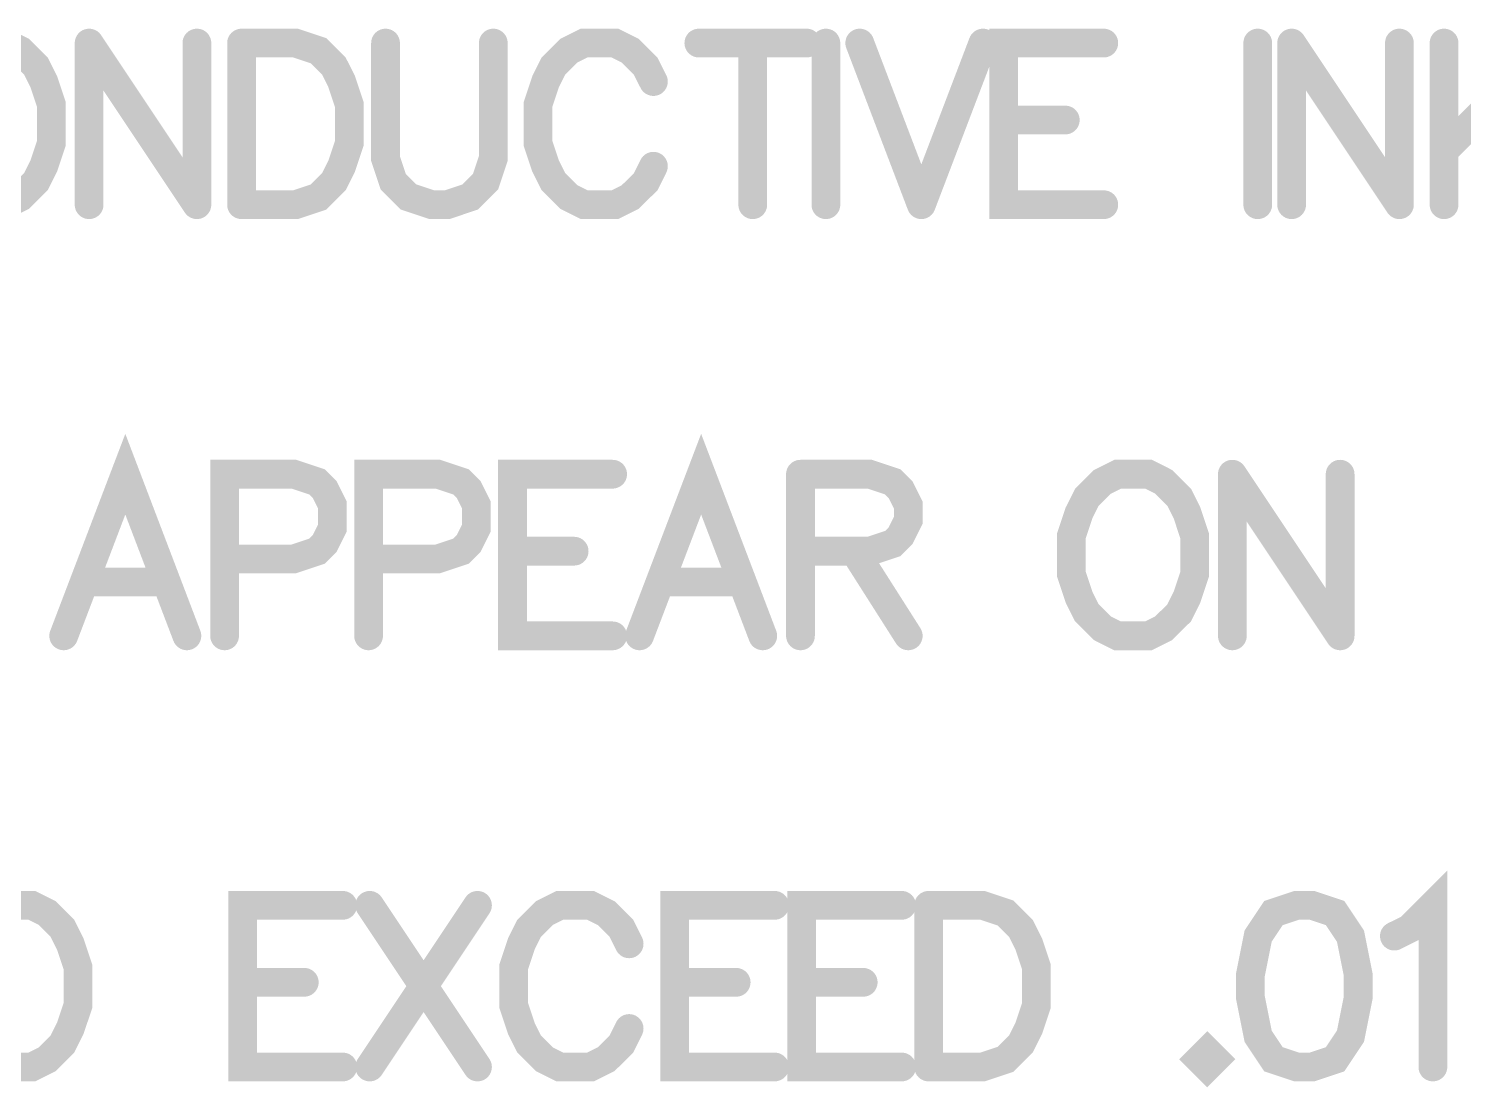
# Model space of a CAD drawing. Extents: x -9.8 to 23.3, y -7.1 to 14.3.
# Drawn here: x -5.0322 to -4.5331, y 3.3442 to 3.7125 of the extents above; entities that cross this region are included whole.
import ezdxf

# ---------------------------------------------------------------- set-up
doc = ezdxf.new("R2010")
doc.units = 0
doc.layers.add('2D_LINE_00', color=1, linetype='CONTINUOUS')

# ---------------------------------------------------------------- blocks, each defined once
blk = doc.blocks.new('SMOOTH_0$01')
at = {"const_width": 0.005}
blk.add_lwpolyline([(-0.0025, 0, 1), (0.0025, 0, 1)], format="xyb", close=True, dxfattribs=at)
blk = doc.blocks.new('DRAWING_522')
at = {"layer": '2D_LINE_00', "const_width": 0.01}
blk.add_lwpolyline([(0, 0), (-0.00536, -0.00268), (-0.01071, -0.00804), (-0.01339, -0.01339), (-0.01607, -0.02143), (-0.01607, -0.03482), (-0.01339, -0.04285), (-0.01071, -0.04821), (-0.00536, -0.05356), (0, -0.05624), (0.01071, -0.05624), (0.01607, -0.05356), (0.02142, -0.04821), (0.0241, -0.04285), (0.02678, -0.03482), (0.02678, -0.02143), (0.0241, -0.01339), (0.02142, -0.00804), (0.01607, -0.00268), (0.01071, 0), (0, 0)], dxfattribs=at)
at = {"layer": '2D_LINE_00'}
for p in [(0, 0), (0, 0), (0.01071, 0), (-0.00536, -0.00268), (0.01607, -0.00268), (-0.01071, -0.00804), (0.02142, -0.00804), (-0.01339, -0.01339), (0.0241, -0.01339), (-0.01607, -0.02143), (0.02678, -0.02143), (-0.01607, -0.03482), (0.02678, -0.03482), (-0.01339, -0.04285), (0.0241, -0.04285), (-0.01071, -0.04821), (0.02142, -0.04821), (-0.00536, -0.05356), (0.01607, -0.05356), (0, -0.05624), (0.01071, -0.05624)]:
    blk.add_blockref('SMOOTH_0$01', p, dxfattribs=at)
blk = doc.blocks.new('DRAWING_523')
at = {"layer": '2D_LINE_00', "const_width": 0.01}
blk.add_lwpolyline([(0, 0), (0, -0.05624)], dxfattribs=at)
at = {"layer": '2D_LINE_00'}
for p in [(0, 0), (0, -0.05624)]:
    blk.add_blockref('SMOOTH_0$01', p, dxfattribs=at)
blk = doc.blocks.new('DRAWING_524')
at = {"layer": '2D_LINE_00', "const_width": 0.01}
blk.add_lwpolyline([(0, 0), (0.03749, -0.05624)], dxfattribs=at)
at = {"layer": '2D_LINE_00'}
for p in [(0, 0), (0.03749, -0.05624)]:
    blk.add_blockref('SMOOTH_0$01', p, dxfattribs=at)
blk = doc.blocks.new('DRAWING_525')
at = {"layer": '2D_LINE_00', "const_width": 0.01}
blk.add_lwpolyline([(0, 0), (0, -0.05624)], dxfattribs=at)
at = {"layer": '2D_LINE_00'}
for p in [(0, 0), (0, -0.05624)]:
    blk.add_blockref('SMOOTH_0$01', p, dxfattribs=at)
blk = doc.blocks.new('DRAWING_526')
at = {"layer": '2D_LINE_00', "const_width": 0.01}
blk.add_lwpolyline([(0, 0), (0, -0.05624)], dxfattribs=at)
at = {"layer": '2D_LINE_00'}
for p in [(0, 0), (0, -0.05624)]:
    blk.add_blockref('SMOOTH_0$01', p, dxfattribs=at)
blk = doc.blocks.new('DRAWING_527')
at = {"layer": '2D_LINE_00', "const_width": 0.01}
blk.add_lwpolyline([(0, 0), (0.01874, 0), (0.02678, -0.00268), (0.03213, -0.00804), (0.03481, -0.01339), (0.03749, -0.02143), (0.03749, -0.03482), (0.03481, -0.04285), (0.03213, -0.04821), (0.02678, -0.05356), (0.01874, -0.05624), (0, -0.05624)], dxfattribs=at)
at = {"layer": '2D_LINE_00'}
for p in [(0, 0), (0.01874, 0), (0.02678, -0.00268), (0.03213, -0.00804), (0.03481, -0.01339), (0.03749, -0.02143), (0.03749, -0.03482), (0.03481, -0.04285), (0.03213, -0.04821), (0.02678, -0.05356), (0, -0.05624), (0.01874, -0.05624)]:
    blk.add_blockref('SMOOTH_0$01', p, dxfattribs=at)
blk = doc.blocks.new('DRAWING_528')
at = {"layer": '2D_LINE_00', "const_width": 0.01}
blk.add_lwpolyline([(0, 0), (0, -0.04017), (0.00267, -0.04821), (0.00803, -0.05356), (0.01606, -0.05624), (0.02142, -0.05624), (0.02945, -0.05356), (0.03481, -0.04821), (0.03749, -0.04017), (0.03749, 0)], dxfattribs=at)
at = {"layer": '2D_LINE_00'}
for p in [(0, 0), (0.03749, 0), (0, -0.04017), (0.03749, -0.04017), (0.00267, -0.04821), (0.03481, -0.04821), (0.00803, -0.05356), (0.02945, -0.05356), (0.01606, -0.05624), (0.02142, -0.05624)]:
    blk.add_blockref('SMOOTH_0$01', p, dxfattribs=at)
blk = doc.blocks.new('DRAWING_529')
at = {"layer": '2D_LINE_00', "const_width": 0.01}
blk.add_lwpolyline([(0, 0), (-0.00268, 0.00535), (-0.00804, 0.01071), (-0.01339, 0.01339), (-0.0241, 0.01339), (-0.02946, 0.01071), (-0.03482, 0.00535), (-0.03749, 0), (-0.04017, -0.00804), (-0.04017, -0.02143), (-0.03749, -0.02946), (-0.03482, -0.03482), (-0.02946, -0.04017), (-0.0241, -0.04285), (-0.01339, -0.04285), (-0.00804, -0.04017), (-0.00268, -0.03482), (0, -0.02946)], dxfattribs=at)
at = {"layer": '2D_LINE_00'}
for p in [(-0.02946, 0.01071), (-0.0241, 0.01339), (-0.01339, 0.01339), (-0.00804, 0.01071), (-0.03482, 0.00535), (-0.00268, 0.00535), (-0.03749, 0), (0, 0), (-0.04017, -0.00804), (-0.04017, -0.02143), (-0.03749, -0.02946), (0, -0.02946), (-0.03482, -0.03482), (-0.00268, -0.03482), (-0.02946, -0.04017), (-0.0241, -0.04285), (-0.01339, -0.04285), (-0.00804, -0.04017)]:
    blk.add_blockref('SMOOTH_0$01', p, dxfattribs=at)
blk = doc.blocks.new('DRAWING_530')
at = {"layer": '2D_LINE_00', "const_width": 0.01}
blk.add_lwpolyline([(0, 0), (0, -0.05624)], dxfattribs=at)
at = {"layer": '2D_LINE_00'}
for p in [(0, 0), (0, -0.05624)]:
    blk.add_blockref('SMOOTH_0$01', p, dxfattribs=at)
blk = doc.blocks.new('DRAWING_531')
at = {"layer": '2D_LINE_00', "const_width": 0.01}
blk.add_lwpolyline([(0, 0), (0.03749, 0)], dxfattribs=at)
at = {"layer": '2D_LINE_00'}
for p in [(0, 0), (0.03749, 0)]:
    blk.add_blockref('SMOOTH_0$01', p, dxfattribs=at)
blk = doc.blocks.new('DRAWING_532')
at = {"layer": '2D_LINE_00', "const_width": 0.01}
blk.add_lwpolyline([(0, 0), (0, -0.05624)], dxfattribs=at)
at = {"layer": '2D_LINE_00'}
for p in [(0, 0), (0, -0.05624)]:
    blk.add_blockref('SMOOTH_0$01', p, dxfattribs=at)
blk = doc.blocks.new('DRAWING_533')
at = {"layer": '2D_LINE_00', "const_width": 0.01}
blk.add_lwpolyline([(0, 0), (0.02142, -0.05624)], dxfattribs=at)
at = {"layer": '2D_LINE_00'}
for p in [(0, 0), (0.02142, -0.05624)]:
    blk.add_blockref('SMOOTH_0$01', p, dxfattribs=at)
blk = doc.blocks.new('DRAWING_534')
at = {"layer": '2D_LINE_00', "const_width": 0.01}
blk.add_lwpolyline([(0, 0), (-0.02143, -0.05624)], dxfattribs=at)
at = {"layer": '2D_LINE_00'}
for p in [(0, 0), (-0.02143, -0.05624)]:
    blk.add_blockref('SMOOTH_0$01', p, dxfattribs=at)
blk = doc.blocks.new('DRAWING_535')
at = {"layer": '2D_LINE_00', "const_width": 0.01}
blk.add_lwpolyline([(0, 0), (-0.03481, 0), (-0.03481, -0.05624), (0, -0.05624)], dxfattribs=at)
at = {"layer": '2D_LINE_00'}
for p in [(-0.03481, 0), (0, 0), (-0.03481, -0.05624), (0, -0.05624)]:
    blk.add_blockref('SMOOTH_0$01', p, dxfattribs=at)
blk = doc.blocks.new('DRAWING_536')
at = {"layer": '2D_LINE_00', "const_width": 0.01}
blk.add_lwpolyline([(0, 0), (0.02142, 0)], dxfattribs=at)
at = {"layer": '2D_LINE_00'}
for p in [(0, 0), (0.02142, 0)]:
    blk.add_blockref('SMOOTH_0$01', p, dxfattribs=at)
blk = doc.blocks.new('DRAWING_537')
at = {"layer": '2D_LINE_00', "const_width": 0.01}
blk.add_lwpolyline([(0, 0), (0, -0.05624)], dxfattribs=at)
at = {"layer": '2D_LINE_00'}
for p in [(0, 0), (0, -0.05624)]:
    blk.add_blockref('SMOOTH_0$01', p, dxfattribs=at)
blk = doc.blocks.new('DRAWING_538')
at = {"layer": '2D_LINE_00', "const_width": 0.01}
blk.add_lwpolyline([(0, 0), (0, -0.05624)], dxfattribs=at)
at = {"layer": '2D_LINE_00'}
for p in [(0, 0), (0, -0.05624)]:
    blk.add_blockref('SMOOTH_0$01', p, dxfattribs=at)
blk = doc.blocks.new('DRAWING_539')
at = {"layer": '2D_LINE_00', "const_width": 0.01}
blk.add_lwpolyline([(0, 0), (0.03749, -0.05624)], dxfattribs=at)
at = {"layer": '2D_LINE_00'}
for p in [(0, 0), (0.03749, -0.05624)]:
    blk.add_blockref('SMOOTH_0$01', p, dxfattribs=at)
blk = doc.blocks.new('DRAWING_540')
at = {"layer": '2D_LINE_00', "const_width": 0.01}
blk.add_lwpolyline([(0, 0), (0, -0.05624)], dxfattribs=at)
at = {"layer": '2D_LINE_00'}
for p in [(0, 0), (0, -0.05624)]:
    blk.add_blockref('SMOOTH_0$01', p, dxfattribs=at)
blk = doc.blocks.new('DRAWING_541')
at = {"layer": '2D_LINE_00', "const_width": 0.01}
blk.add_lwpolyline([(0, 0), (0, -0.05624)], dxfattribs=at)
at = {"layer": '2D_LINE_00'}
for p in [(0, 0), (0, -0.05624)]:
    blk.add_blockref('SMOOTH_0$01', p, dxfattribs=at)
blk = doc.blocks.new('DRAWING_542')
at = {"layer": '2D_LINE_00', "const_width": 0.01}
blk.add_lwpolyline([(0, 0), (-0.03749, -0.03749)], dxfattribs=at)
at = {"layer": '2D_LINE_00'}
for p in [(0, 0), (-0.03749, -0.03749)]:
    blk.add_blockref('SMOOTH_0$01', p, dxfattribs=at)
blk = doc.blocks.new('DRAWING_574')
at = {"layer": '2D_LINE_00', "const_width": 0.01}
blk.add_lwpolyline([(0, 0), (-0.02142, 0.05624), (-0.04285, 0)], dxfattribs=at)
at = {"layer": '2D_LINE_00'}
for p in [(-0.02142, 0.05624), (-0.04285, 0), (0, 0)]:
    blk.add_blockref('SMOOTH_0$01', p, dxfattribs=at)
blk = doc.blocks.new('DRAWING_575')
at = {"layer": '2D_LINE_00', "const_width": 0.01}
blk.add_lwpolyline([(0, 0), (0.02678, 0)], dxfattribs=at)
at = {"layer": '2D_LINE_00'}
for p in [(0, 0), (0.02678, 0)]:
    blk.add_blockref('SMOOTH_0$01', p, dxfattribs=at)
blk = doc.blocks.new('DRAWING_576')
at = {"layer": '2D_LINE_00', "const_width": 0.01}
blk.add_lwpolyline([(0, 0), (0.02411, 0), (0.03214, 0.00268), (0.03482, 0.00536), (0.0375, 0.01071), (0.0375, 0.01875), (0.03482, 0.0241), (0.03214, 0.02678), (0.02411, 0.02946), (0, 0.02946), (0, -0.02678)], dxfattribs=at)
at = {"layer": '2D_LINE_00'}
for p in [(0, 0.02946), (0.02411, 0.02946), (0.03214, 0.02678), (0.03482, 0.0241), (0.0375, 0.01875), (0.0375, 0.01071), (0.03482, 0.00536), (0, 0), (0.02411, 0), (0.03214, 0.00268), (0, -0.02678)]:
    blk.add_blockref('SMOOTH_0$01', p, dxfattribs=at)
blk = doc.blocks.new('DRAWING_577')
at = {"layer": '2D_LINE_00', "const_width": 0.01}
blk.add_lwpolyline([(0, 0), (0.02411, 0), (0.03214, 0.00268), (0.03482, 0.00536), (0.0375, 0.01071), (0.0375, 0.01875), (0.03482, 0.0241), (0.03214, 0.02678), (0.02411, 0.02946), (0, 0.02946), (0, -0.02678)], dxfattribs=at)
at = {"layer": '2D_LINE_00'}
for p in [(0, 0.02946), (0.02411, 0.02946), (0.03214, 0.02678), (0.03482, 0.0241), (0.0375, 0.01875), (0.0375, 0.01071), (0.03482, 0.00536), (0, 0), (0.02411, 0), (0.03214, 0.00268), (0, -0.02678)]:
    blk.add_blockref('SMOOTH_0$01', p, dxfattribs=at)
blk = doc.blocks.new('DRAWING_578')
at = {"layer": '2D_LINE_00', "const_width": 0.01}
blk.add_lwpolyline([(0, 0), (-0.03482, 0), (-0.03482, -0.05624), (0, -0.05624)], dxfattribs=at)
at = {"layer": '2D_LINE_00'}
for p in [(-0.03482, 0), (0, 0), (-0.03482, -0.05624), (0, -0.05624)]:
    blk.add_blockref('SMOOTH_0$01', p, dxfattribs=at)
blk = doc.blocks.new('DRAWING_579')
at = {"layer": '2D_LINE_00', "const_width": 0.01}
blk.add_lwpolyline([(0, 0), (0.02143, 0)], dxfattribs=at)
at = {"layer": '2D_LINE_00'}
for p in [(0, 0), (0.02143, 0)]:
    blk.add_blockref('SMOOTH_0$01', p, dxfattribs=at)
blk = doc.blocks.new('DRAWING_580')
at = {"layer": '2D_LINE_00', "const_width": 0.01}
blk.add_lwpolyline([(0, 0), (-0.02143, 0.05624), (-0.04285, 0)], dxfattribs=at)
at = {"layer": '2D_LINE_00'}
for p in [(-0.02143, 0.05624), (-0.04285, 0), (0, 0)]:
    blk.add_blockref('SMOOTH_0$01', p, dxfattribs=at)
blk = doc.blocks.new('DRAWING_581')
at = {"layer": '2D_LINE_00', "const_width": 0.01}
blk.add_lwpolyline([(0, 0), (0.02678, 0)], dxfattribs=at)
at = {"layer": '2D_LINE_00'}
for p in [(0, 0), (0.02678, 0)]:
    blk.add_blockref('SMOOTH_0$01', p, dxfattribs=at)
blk = doc.blocks.new('DRAWING_582')
at = {"layer": '2D_LINE_00', "const_width": 0.01}
blk.add_lwpolyline([(0, 0), (0, -0.05624)], dxfattribs=at)
at = {"layer": '2D_LINE_00'}
for p in [(0, 0), (0, -0.05624)]:
    blk.add_blockref('SMOOTH_0$01', p, dxfattribs=at)
blk = doc.blocks.new('DRAWING_583')
at = {"layer": '2D_LINE_00', "const_width": 0.01}
blk.add_lwpolyline([(0, 0), (0.0241, 0), (0.03214, -0.00268), (0.03481, -0.00536), (0.03749, -0.01071), (0.03749, -0.01607), (0.03481, -0.02143), (0.03214, -0.0241), (0.0241, -0.02678), (0, -0.02678)], dxfattribs=at)
at = {"layer": '2D_LINE_00'}
for p in [(0, 0), (0.0241, 0), (0.03214, -0.00268), (0.03481, -0.00536), (0.03749, -0.01071), (0.03749, -0.01607), (0.03214, -0.0241), (0.03481, -0.02143), (0, -0.02678), (0.0241, -0.02678)]:
    blk.add_blockref('SMOOTH_0$01', p, dxfattribs=at)
blk = doc.blocks.new('DRAWING_584')
at = {"layer": '2D_LINE_00', "const_width": 0.01}
blk.add_lwpolyline([(0, 0), (0.01875, -0.02946)], dxfattribs=at)
at = {"layer": '2D_LINE_00'}
for p in [(0, 0), (0.01875, -0.02946)]:
    blk.add_blockref('SMOOTH_0$01', p, dxfattribs=at)
blk = doc.blocks.new('DRAWING_585')
at = {"layer": '2D_LINE_00', "const_width": 0.01}
blk.add_lwpolyline([(0, 0), (-0.00535, -0.00268), (-0.01071, -0.00804), (-0.01339, -0.01339), (-0.01607, -0.02143), (-0.01607, -0.03482), (-0.01339, -0.04285), (-0.01071, -0.04821), (-0.00535, -0.05356), (0, -0.05624), (0.01072, -0.05624), (0.01607, -0.05356), (0.02143, -0.04821), (0.02411, -0.04285), (0.02678, -0.03482), (0.02678, -0.02143), (0.02411, -0.01339), (0.02143, -0.00804), (0.01607, -0.00268), (0.01072, 0), (0, 0)], dxfattribs=at)
at = {"layer": '2D_LINE_00'}
for p in [(0, 0), (0, 0), (0.01072, 0), (-0.00535, -0.00268), (0.01607, -0.00268), (-0.01071, -0.00804), (0.02143, -0.00804), (-0.01339, -0.01339), (0.02411, -0.01339), (-0.01607, -0.02143), (0.02678, -0.02143), (-0.01607, -0.03482), (0.02678, -0.03482), (-0.01339, -0.04285), (0.02411, -0.04285), (-0.01071, -0.04821), (0.02143, -0.04821), (-0.00535, -0.05356), (0.01607, -0.05356), (0, -0.05624), (0.01072, -0.05624)]:
    blk.add_blockref('SMOOTH_0$01', p, dxfattribs=at)
blk = doc.blocks.new('DRAWING_586')
at = {"layer": '2D_LINE_00', "const_width": 0.01}
blk.add_lwpolyline([(0, 0), (0, -0.05624)], dxfattribs=at)
at = {"layer": '2D_LINE_00'}
for p in [(0, 0), (0, -0.05624)]:
    blk.add_blockref('SMOOTH_0$01', p, dxfattribs=at)
blk = doc.blocks.new('DRAWING_587')
at = {"layer": '2D_LINE_00', "const_width": 0.01}
blk.add_lwpolyline([(0, 0), (0.03749, -0.05624)], dxfattribs=at)
at = {"layer": '2D_LINE_00'}
for p in [(0, 0), (0.03749, -0.05624)]:
    blk.add_blockref('SMOOTH_0$01', p, dxfattribs=at)
blk = doc.blocks.new('DRAWING_588')
at = {"layer": '2D_LINE_00', "const_width": 0.01}
blk.add_lwpolyline([(0, 0), (0, -0.05624)], dxfattribs=at)
at = {"layer": '2D_LINE_00'}
for p in [(0, 0), (0, -0.05624)]:
    blk.add_blockref('SMOOTH_0$01', p, dxfattribs=at)
blk = doc.blocks.new('DRAWING_2218')
at = {"layer": '2D_LINE_00', "const_width": 0.01}
blk.add_lwpolyline([(0, 0), (-0.00536, -0.00268), (-0.01071, -0.00804), (-0.01339, -0.01339), (-0.01607, -0.02143), (-0.01607, -0.03482), (-0.01339, -0.04285), (-0.01071, -0.04821), (-0.00536, -0.05356), (0, -0.05624), (0.01071, -0.05624), (0.01607, -0.05356), (0.02142, -0.04821), (0.0241, -0.04285), (0.02678, -0.03482), (0.02678, -0.02143), (0.0241, -0.01339), (0.02142, -0.00804), (0.01607, -0.00268), (0.01071, 0), (0, 0)], dxfattribs=at)
at = {"layer": '2D_LINE_00'}
for p in [(0, 0), (0, 0), (0.01071, 0), (-0.00536, -0.00268), (0.01607, -0.00268), (-0.01071, -0.00804), (0.02142, -0.00804), (-0.01339, -0.01339), (0.0241, -0.01339), (-0.01607, -0.02143), (0.02678, -0.02143), (-0.01607, -0.03482), (0.02678, -0.03482), (-0.01339, -0.04285), (0.0241, -0.04285), (-0.01071, -0.04821), (0.02142, -0.04821), (-0.00536, -0.05356), (0.01607, -0.05356), (0, -0.05624), (0.01071, -0.05624)]:
    blk.add_blockref('SMOOTH_0$01', p, dxfattribs=at)
blk = doc.blocks.new('DRAWING_2219')
at = {"layer": '2D_LINE_00', "const_width": 0.01}
blk.add_lwpolyline([(0, 0), (-0.03481, 0), (-0.03481, -0.05624), (0, -0.05624)], dxfattribs=at)
at = {"layer": '2D_LINE_00'}
for p in [(-0.03481, 0), (0, 0), (-0.03481, -0.05624), (0, -0.05624)]:
    blk.add_blockref('SMOOTH_0$01', p, dxfattribs=at)
blk = doc.blocks.new('DRAWING_2220')
at = {"layer": '2D_LINE_00', "const_width": 0.01}
blk.add_lwpolyline([(0, 0), (0.02142, 0)], dxfattribs=at)
at = {"layer": '2D_LINE_00'}
for p in [(0, 0), (0.02142, 0)]:
    blk.add_blockref('SMOOTH_0$01', p, dxfattribs=at)
blk = doc.blocks.new('DRAWING_2221')
at = {"layer": '2D_LINE_00', "const_width": 0.01}
blk.add_lwpolyline([(0, 0), (0.03749, -0.05624)], dxfattribs=at)
at = {"layer": '2D_LINE_00'}
for p in [(0, 0), (0.03749, -0.05624)]:
    blk.add_blockref('SMOOTH_0$01', p, dxfattribs=at)
blk = doc.blocks.new('DRAWING_2222')
at = {"layer": '2D_LINE_00', "const_width": 0.01}
blk.add_lwpolyline([(0, 0), (-0.03749, -0.05624)], dxfattribs=at)
at = {"layer": '2D_LINE_00'}
for p in [(0, 0), (-0.03749, -0.05624)]:
    blk.add_blockref('SMOOTH_0$01', p, dxfattribs=at)
blk = doc.blocks.new('DRAWING_2223')
at = {"layer": '2D_LINE_00', "const_width": 0.01}
blk.add_lwpolyline([(0, 0), (-0.00267, 0.00535), (-0.00803, 0.01071), (-0.01339, 0.01339), (-0.0241, 0.01339), (-0.02945, 0.01071), (-0.03481, 0.00535), (-0.03749, 0), (-0.04016, -0.00804), (-0.04016, -0.02143), (-0.03749, -0.02946), (-0.03481, -0.03482), (-0.02945, -0.04017), (-0.0241, -0.04285), (-0.01339, -0.04285), (-0.00803, -0.04017), (-0.00267, -0.03482), (0, -0.02946)], dxfattribs=at)
at = {"layer": '2D_LINE_00'}
for p in [(-0.02945, 0.01071), (-0.0241, 0.01339), (-0.01339, 0.01339), (-0.00803, 0.01071), (-0.03481, 0.00535), (-0.00267, 0.00535), (-0.03749, 0), (0, 0), (-0.04016, -0.00804), (-0.04016, -0.02143), (-0.03749, -0.02946), (0, -0.02946), (-0.03481, -0.03482), (-0.00267, -0.03482), (-0.02945, -0.04017), (-0.0241, -0.04285), (-0.01339, -0.04285), (-0.00803, -0.04017)]:
    blk.add_blockref('SMOOTH_0$01', p, dxfattribs=at)
blk = doc.blocks.new('DRAWING_2224')
at = {"layer": '2D_LINE_00', "const_width": 0.01}
blk.add_lwpolyline([(0, 0), (-0.03482, 0), (-0.03482, -0.05624), (0, -0.05624)], dxfattribs=at)
at = {"layer": '2D_LINE_00'}
for p in [(-0.03482, 0), (0, 0), (-0.03482, -0.05624), (0, -0.05624)]:
    blk.add_blockref('SMOOTH_0$01', p, dxfattribs=at)
blk = doc.blocks.new('DRAWING_2225')
at = {"layer": '2D_LINE_00', "const_width": 0.01}
blk.add_lwpolyline([(0, 0), (0.02143, 0)], dxfattribs=at)
at = {"layer": '2D_LINE_00'}
for p in [(0, 0), (0.02143, 0)]:
    blk.add_blockref('SMOOTH_0$01', p, dxfattribs=at)
blk = doc.blocks.new('DRAWING_2226')
at = {"layer": '2D_LINE_00', "const_width": 0.01}
blk.add_lwpolyline([(0, 0), (-0.03482, 0), (-0.03482, -0.05624), (0, -0.05624)], dxfattribs=at)
at = {"layer": '2D_LINE_00'}
for p in [(-0.03482, 0), (0, 0), (-0.03482, -0.05624), (0, -0.05624)]:
    blk.add_blockref('SMOOTH_0$01', p, dxfattribs=at)
blk = doc.blocks.new('DRAWING_2227')
at = {"layer": '2D_LINE_00', "const_width": 0.01}
blk.add_lwpolyline([(0, 0), (0.02143, 0)], dxfattribs=at)
at = {"layer": '2D_LINE_00'}
for p in [(0, 0), (0.02143, 0)]:
    blk.add_blockref('SMOOTH_0$01', p, dxfattribs=at)
blk = doc.blocks.new('DRAWING_2228')
at = {"layer": '2D_LINE_00', "const_width": 0.01}
blk.add_lwpolyline([(0, 0), (0, -0.05624)], dxfattribs=at)
at = {"layer": '2D_LINE_00'}
for p in [(0, 0), (0, -0.05624)]:
    blk.add_blockref('SMOOTH_0$01', p, dxfattribs=at)
blk = doc.blocks.new('DRAWING_2229')
at = {"layer": '2D_LINE_00', "const_width": 0.01}
blk.add_lwpolyline([(0, 0), (0.01874, 0), (0.02678, -0.00268), (0.03213, -0.00804), (0.03481, -0.01339), (0.03749, -0.02143), (0.03749, -0.03482), (0.03481, -0.04285), (0.03213, -0.04821), (0.02678, -0.05356), (0.01874, -0.05624), (0, -0.05624)], dxfattribs=at)
at = {"layer": '2D_LINE_00'}
for p in [(0, 0), (0.01874, 0), (0.02678, -0.00268), (0.03213, -0.00804), (0.03481, -0.01339), (0.03749, -0.02143), (0.03749, -0.03482), (0.03481, -0.04285), (0.03213, -0.04821), (0.02678, -0.05356), (0, -0.05624), (0.01874, -0.05624)]:
    blk.add_blockref('SMOOTH_0$01', p, dxfattribs=at)
blk = doc.blocks.new('DRAWING_2230')
at = {"layer": '2D_LINE_00', "const_width": 0.01}
blk.add_lwpolyline([(0, 0), (-0.00268, -0.00268), (0, -0.00536), (0.00268, -0.00268), (0, 0)], dxfattribs=at)
at = {"layer": '2D_LINE_00'}
for p in [(0, 0), (0, 0), (-0.00268, -0.00268), (0.00268, -0.00268), (0, -0.00536)]:
    blk.add_blockref('SMOOTH_0$01', p, dxfattribs=at)
blk = doc.blocks.new('DRAWING_2231')
at = {"layer": '2D_LINE_00', "const_width": 0.01}
blk.add_lwpolyline([(0, 0), (-0.00804, -0.00268), (-0.01339, -0.01071), (-0.01607, -0.0241), (-0.01607, -0.03214), (-0.01339, -0.04553), (-0.00804, -0.05356), (0, -0.05624), (0.00535, -0.05624), (0.01339, -0.05356), (0.01874, -0.04553), (0.02142, -0.03214), (0.02142, -0.0241), (0.01874, -0.01071), (0.01339, -0.00268), (0.00535, 0), (0, 0)], dxfattribs=at)
at = {"layer": '2D_LINE_00'}
for p in [(0, 0), (0, 0), (0.00535, 0), (-0.00804, -0.00268), (0.01339, -0.00268), (-0.01339, -0.01071), (0.01874, -0.01071), (-0.01607, -0.0241), (0.02142, -0.0241), (-0.01607, -0.03214), (0.02142, -0.03214), (-0.01339, -0.04553), (0.01874, -0.04553), (-0.00804, -0.05356), (0.01339, -0.05356), (0, -0.05624), (0.00535, -0.05624)]:
    blk.add_blockref('SMOOTH_0$01', p, dxfattribs=at)
blk = doc.blocks.new('DRAWING_2232')
at = {"layer": '2D_LINE_00', "const_width": 0.01}
blk.add_lwpolyline([(0, 0), (0.00535, 0.00267), (0.01339, 0.01071), (0.01339, -0.04553)], dxfattribs=at)
at = {"layer": '2D_LINE_00'}
for p in [(0.01339, 0.01071), (0, 0), (0.00535, 0.00267), (0.01339, -0.04553)]:
    blk.add_blockref('SMOOTH_0$01', p, dxfattribs=at)

msp = doc.modelspace()

# ---------------------------------------------------------------- block references
for name, p in [('DRAWING_522', (-5.05105, 3.70754)), ('DRAWING_523', (-5.01115, 3.70754)), ('DRAWING_524', (-5.01115, 3.70754)), ('DRAWING_525', (-4.97366, 3.70754)), ('DRAWING_526', (-4.95812, 3.70754)), ('DRAWING_527', (-4.95812, 3.70754)), ('DRAWING_528', (-4.90804, 3.70754)), ('DRAWING_529', (-4.81485, 3.69415)), ('DRAWING_531', (-4.79905, 3.70754)), ('DRAWING_530', (-4.7803, 3.70754)), ('DRAWING_532', (-4.75486, 3.70754)), ('DRAWING_533', (-4.74308, 3.70754)), ('DRAWING_534', (-4.70023, 3.70754)), ('DRAWING_535', (-4.65819, 3.70754)), ('DRAWING_537', (-4.60463, 3.70754)), ('DRAWING_538', (-4.59284, 3.70754)), ('DRAWING_539', (-4.59284, 3.70754)), ('DRAWING_540', (-4.55535, 3.70754)), ('DRAWING_541', (-4.53982, 3.70754)), ('DRAWING_542', (-4.50233, 3.70754)), ('DRAWING_536', (-4.693, 3.68076)), ('DRAWING_574', (-4.97714, 3.5013)), ('DRAWING_580', (-4.77682, 3.5013)), ('DRAWING_576', (-4.96402, 3.52808)), ('DRAWING_577', (-4.91394, 3.52808)), ('DRAWING_578', (-4.82904, 3.55754)), ('DRAWING_582', (-4.7637, 3.55754)), ('DRAWING_583', (-4.7637, 3.55754)), ('DRAWING_585', (-4.65337, 3.55754)), ('DRAWING_586', (-4.61346, 3.55754)), ('DRAWING_587', (-4.61346, 3.55754)), ('DRAWING_588', (-4.57597, 3.55754)), ('DRAWING_579', (-4.86386, 3.53076)), ('DRAWING_584', (-4.74496, 3.53076)), ('DRAWING_575', (-5.01195, 3.52005)), ('DRAWING_581', (-4.81164, 3.52005)), ('DRAWING_2232', (-4.5571, 3.39683)), ('DRAWING_2218', (-5.04182, 3.40754)), ('DRAWING_2219', (-4.92292, 3.40754)), ('DRAWING_2221', (-4.91354, 3.40754)), ('DRAWING_2222', (-4.87605, 3.40754)), ('DRAWING_2223', (-4.8233, 3.39415)), ('DRAWING_2224', (-4.77268, 3.40754)), ('DRAWING_2226', (-4.72849, 3.40754)), ('DRAWING_2228', (-4.71912, 3.40754)), ('DRAWING_2229', (-4.71912, 3.40754)), ('DRAWING_2231', (-4.59111, 3.40754)), ('DRAWING_2220', (-4.95773, 3.38076)), ('DRAWING_2225', (-4.8075, 3.38076)), ('DRAWING_2227', (-4.76331, 3.38076)), ('DRAWING_2230', (-4.62218, 3.35666))]:
    msp.add_blockref(name, p)

doc.saveas('drawing.dxf')
